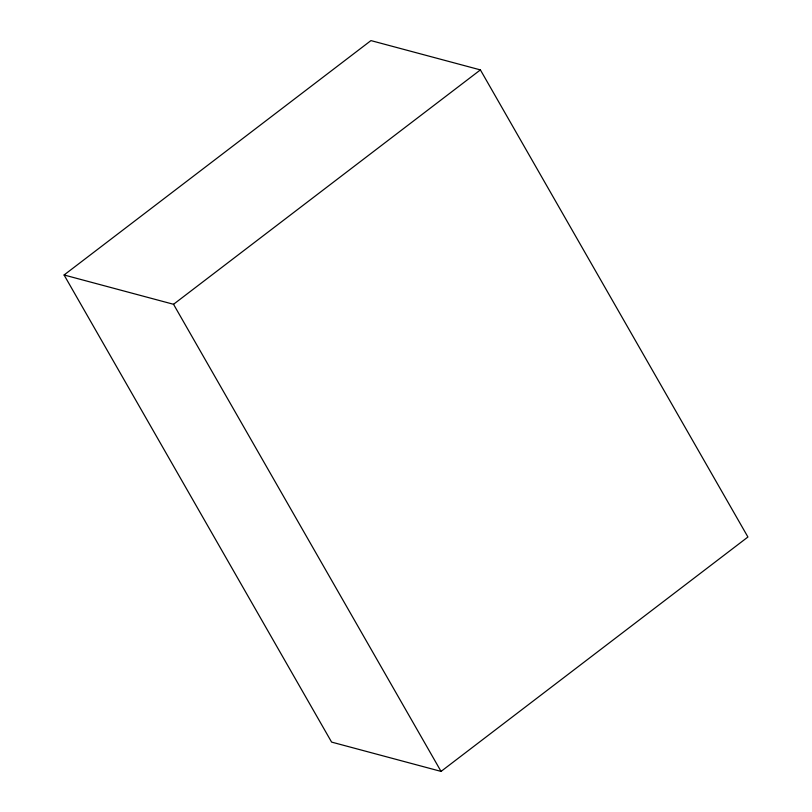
<?xml version="1.0" encoding="UTF-8"?>
<svg xmlns="http://www.w3.org/2000/svg" width="812" height="812" viewBox="0 0 812 812"><rect width="100%" height="100%" fill="white"/><g stroke="black" fill="none" stroke-linecap="round" stroke-linejoin="round"><path stroke-width="1.22" d="M64.077 274.984L370.952 40.6L480.399 69.903L747.923 537.016L441.048 771.4L331.6 742.097L64.077 274.984L173.535 304.287L441.048 771.4M173.535 304.287L480.399 69.903"/></g></svg>
